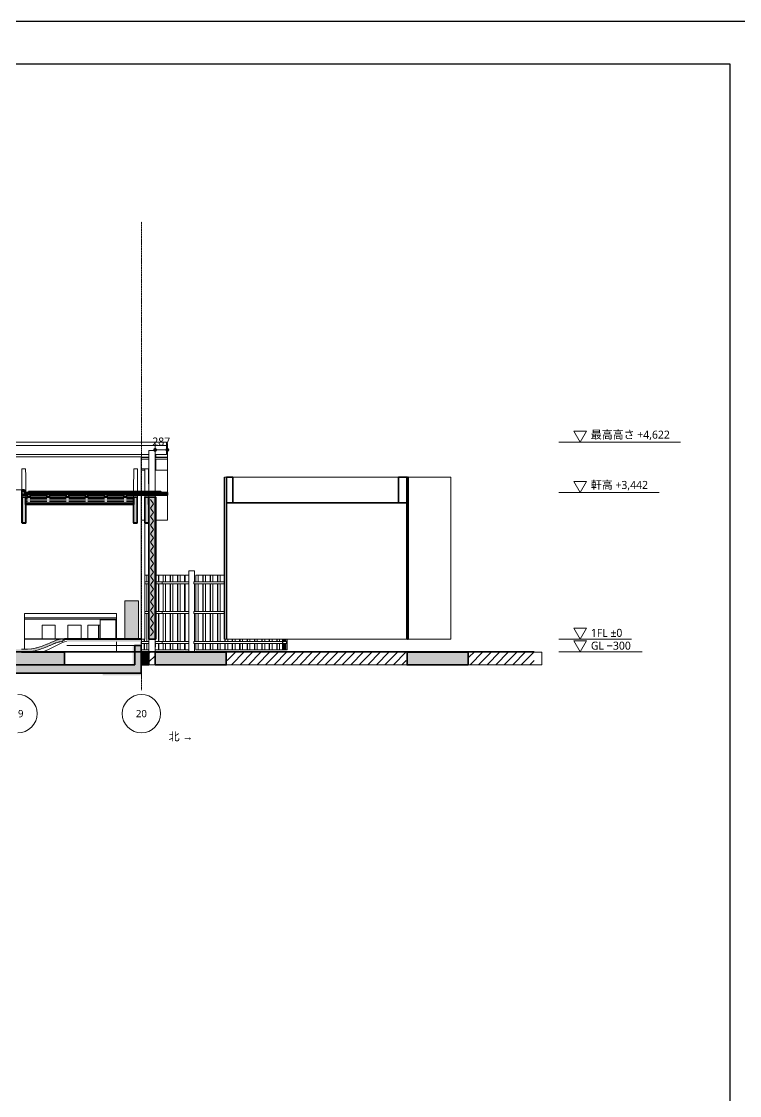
# Model space of a CAD drawing. Header units: millimetres. Extents: x 0 to 153524, y 0 to 59400.
# Drawn here: x 66472 to 83321, y 34185 to 59400 of the extents above; entities that cross this region are included whole.
import ezdxf

# ---------------------------------------------------------------- set-up
doc = ezdxf.new("R2010")
doc.units = ezdxf.units.MM
doc.linetypes.add('DASHDOT', pattern=[3.556, 2.54, -0.508, 0, -0.508])
for name, color, linetype, lineweight in [('01_切断（構造・壁）', 7, 'Continuous', 35), ('02_切断（家具）', 8, 'Continuous', 18), ('03_切断（ガラス）', 5, 'Continuous', 13), ('04_切断（機械室などの塊）', 7, 'Continuous', 35), ('05_断熱（仮）', 2, 'Continuous', 9), ('10_見えがかり', 7, 'Continuous', 13), ('11_見えがかり（家具）', 8, 'Continuous', 9), ('12_見えがかり（ガラス）', 5, 'Continuous', 9), ('15_地盤', 8, 'Continuous', 9), ('40_通り芯', 1, 'DASHDOT', 9), ('41_通り芯の符号', 1, 'Continuous', 13), ('50_寸法', 3, 'Continuous', 9), ('51_高さ', 3, 'Continuous', 9), ('80_図名・縮尺・方位', 7, 'Continuous', 18), ('90_図枠', 7, 'Continuous', 25)]:
    doc.layers.add(name, color=color, linetype=linetype, lineweight=lineweight)
doc.styles.add('JP', font='NotoSansCJKjp-Regular.otf')

msp = doc.modelspace()

# ---------------------------------------------------------------- hatches: boundary and pattern name
at = {"layer": '01_切断（構造・壁）'}
for color, points in [(7, [(75528, 45863), (75528, 48700), (75542, 48700), (75548, 48700), (75548, 46223), (75548, 46223), (75548, 44900), (75534, 44900), (75528, 44900), (75528, 45863)]), (7, [(66483, 47633), (66481, 47633), (66481, 47701), (66481, 48402), (66482, 48402), (66483, 48402), (66483, 48334), (66483, 47633)]), (7, [(66507, 48233), (66577, 48233), (66577, 47633), (66522, 47633), (66487, 47633), (66487, 48233)]), (7, [(67928, 48342), (67913, 48342), (66637, 48342), (66637, 48353), (66637, 48362), (67914, 48362), (67928, 48362), (69280, 48362), (69280, 48353), (69280, 48342), (67928, 48342)]), (7, [(69100, 48233), (69120, 48233), (69190, 48233), (69190, 47633), (69135, 47633), (69100, 47633)]), (7, [(69280, 48342), (69280, 48352), (69280, 48362), (69495, 48362), (69744, 48362), (69744, 48353), (69744, 48342), (69495, 48342)]), (7, [(69390, 48233), (69460, 48233), (69460, 47633), (69405, 47633), (69370, 47633), (69370, 48233)]), (7, [(69462, 46362), (69462, 46362), (69462, 46362), (69462, 46362), (69462, 48231), (69462, 48231), (69462, 48233), (69464, 48233), (69517, 48233), (69606, 48233), (69608, 48233), (69608, 48231), (69608, 48231), (69608, 46362), (69608, 46305), (69608, 46305), (69608, 46305), (69608, 46305), (69608, 44902), (69608, 44902), (69608, 44902), (69608, 44902), (69608, 44900), (69606, 44900), (69464, 44900), (69462, 44900), (69462, 44902), (69462, 45095), (69462, 46362), (69462, 46362)]), (7, [(69623, 47012), (69623, 47012), (69623, 44900), (69617, 44900), (69608, 44900), (69608, 47012), (69608, 48233), (69613, 48233), (69623, 48233)]), (7, [(69093, 44900), (68976, 44900), (68860, 44900), (68743, 44900), (68626, 44900), (68509, 44900), (68393, 44900), (68276, 44900), (68159, 44900), (68043, 44900), (67985, 44900), (67793, 44900), (67784, 44900), (67767, 44900), (67741, 44900), (67705, 44900), (67659, 44900), (67603, 44900), (67536, 44900), (67487, 44900), (67487, 44906), (67487, 44910), (67536, 44910), (67603, 44910), (67659, 44910), (67705, 44910), (67741, 44910), (67767, 44910), (67784, 44910), (67793, 44910), (67985, 44910), (68043, 44910), (68159, 44910), (68276, 44910), (68393, 44910), (68509, 44910), (68626, 44910), (68743, 44910), (68860, 44910), (68976, 44910), (69093, 44910), (69280, 44910), (69280, 44904), (69280, 44904), (69280, 44900)]), (7, [(69280, 44842), (69280, 44900), (67534, 44900), (67534, 44842)]), (8, [(69280, 44100), (69130, 44100), (14654, 44100), (14504, 44100), (14504, 44300), (14504, 44752), (14654, 44752), (14654, 44300), (69130, 44300), (69130, 44752), (69280, 44752), (69280, 44300)]), (7, [(65314, 44295), (65314, 44400), (65314, 44595), (65376, 44595), (65553, 44595), (65718, 44595), (65875, 44595), (65951, 44595), (66101, 44595), (66249, 44595), (66322, 44595), (66472, 44595), (66625, 44595), (66785, 44595), (66954, 44595), (67043, 44595), (67234, 44595), (67445, 44595), (67484, 44595), (67484, 44491), (67484, 44295), (67445, 44295), (67234, 44295), (67043, 44295), (66954, 44295), (66785, 44295), (66625, 44295), (66472, 44295), (66322, 44295), (66249, 44295), (66101, 44295), (65951, 44295), (65875, 44295), (65718, 44295), (65553, 44295), (65376, 44295)]), (7, [(69283, 44295), (69283, 44441), (69283, 44595), (69394, 44595), (69459, 44595), (69459, 44484), (69459, 44295), (69394, 44295)]), (7, [(69612, 44392), (69612, 44595), (70233, 44595), (71064, 44595), (71064, 44595), (71277, 44595), (71277, 44518), (71277, 44295), (71064, 44295), (71064, 44295), (70233, 44295), (69612, 44295)]), (7, [(75519, 44510), (75519, 44595), (76290, 44595), (76301, 44595), (76953, 44595), (76953, 44361), (76953, 44295), (76301, 44295), (76290, 44295), (75519, 44295)])]:
    msp.add_hatch(color=color, dxfattribs=at).paths.add_polyline_path(points)
at = {"layer": '01_切断（構造・壁）', "true_color": 0xe9dcc4}
for points in [[(67796, 48095), (69107, 48095), (69107, 48083), (67917, 48083), (66570, 48083), (66570, 48095)], [(66570, 48083), (67916, 48083), (69107, 48083), (69107, 48071), (67796, 48071), (66570, 48071), (66570, 48072), (66570, 48072)], [(69462, 48095), (69462, 48083), (69458, 48083), (69453, 48083), (69453, 48095)], [(69453, 48083), (69458, 48083), (69462, 48083), (69462, 48071), (69453, 48071), (69453, 48072)]]:
    msp.add_hatch(color=8, dxfattribs=at).paths.add_polyline_path(points)
at = {"layer": '02_切断（家具）'}
for points in [[(68895, 44900), (68895, 45400), (68895, 45400), (68895, 45800), (68944, 45800), (68974, 45800), (69004, 45800), (69034, 45800), (69065, 45800), (69095, 45800), (69125, 45800), (69222, 45800), (69222, 45300), (69222, 45300), (69222, 44900), (69125, 44900), (69095, 44900), (69065, 44900), (69034, 44900), (69004, 44900), (68974, 44900), (68944, 44900)], [(65313, 44881), (65357, 44902), (65357, 44902), (65357, 44902), (65357, 44902), (65364, 44906), (65366, 44906), (65368, 44906), (65420, 44897), (65435, 44894), (65439, 44893), (65484, 44880), (65507, 44873), (65510, 44872), (65547, 44858), (65579, 44846), (65581, 44845), (65609, 44832), (65651, 44814), (65652, 44814), (65671, 44805), (65723, 44781), (65723, 44781), (65731, 44778), (65762, 44763), (65768, 44761), (65794, 44751), (65800, 44749), (65802, 44748), (65863, 44727), (65888, 44719), (65891, 44718), (65929, 44706), (65975, 44693), (65980, 44692), (65993, 44689), (66023, 44682), (66028, 44681), (66061, 44676), (66080, 44673), (66086, 44672), (66136, 44668), (66197, 44663), (66201, 44663), (66207, 44662), (66217, 44662), (66221, 44662), (66339, 44662), (66471, 44662), (66567, 44662), (66571, 44662), (66612, 44664), (66615, 44664), (66706, 44672), (66712, 44673), (66791, 44686), (66796, 44687), (66816, 44692), (66821, 44693), (66832, 44696), (66902, 44718), (66906, 44719), (66958, 44737), (66988, 44748), (66990, 44749), (67069, 44779), (67075, 44781), (67144, 44814), (67145, 44814), (67159, 44820), (67213, 44845), (67215, 44846), (67241, 44855), (67283, 44872), (67286, 44873), (67321, 44883), (67353, 44893), (67357, 44894), (67400, 44902), (67400, 44902), (67423, 44906), (67425, 44906), (67426, 44906), (67465, 44887), (67477, 44881), (67478, 44880), (67477, 44879), (67439, 44856), (67426, 44847), (67425, 44847), (67423, 44846), (67379, 44838), (67359, 44834), (67350, 44832), (67316, 44822), (67287, 44813), (67282, 44811), (67254, 44801), (67216, 44786), (67213, 44784), (67193, 44776), (67145, 44754), (67143, 44754), (67133, 44749), (67133, 44749), (67074, 44721), (67073, 44721), (67071, 44720), (67005, 44694), (66990, 44689), (66989, 44688), (66938, 44670), (66905, 44658), (66903, 44658), (66873, 44649), (66873, 44649), (66820, 44633), (66817, 44632), (66811, 44630), (66795, 44627), (66792, 44626), (66739, 44618), (66711, 44613), (66708, 44613), (66667, 44609), (66614, 44604), (66612, 44604), (66594, 44603), (66570, 44602), (66568, 44602), (66471, 44602), (66339, 44602), (66220, 44602), (66218, 44602), (66200, 44603), (66198, 44603), (66084, 44613), (66082, 44613), (66027, 44621), (66024, 44622), (65979, 44632), (65976, 44633), (65948, 44641), (65890, 44658), (65889, 44658), (65816, 44683), (65802, 44688), (65801, 44689), (65766, 44701), (65764, 44703), (65723, 44721), (65713, 44726), (65652, 44754), (65651, 44754), (65627, 44765), (65582, 44784), (65578, 44786), (65543, 44799), (65511, 44811), (65506, 44813), (65461, 44826), (65441, 44832), (65433, 44834), (65380, 44844), (65368, 44846), (65366, 44847), (65364, 44847), (65317, 44876), (65313, 44879), (65311, 44880)]]:
    msp.add_hatch(color=8, dxfattribs=at).paths.add_polyline_path(points)
at = {"layer": '05_断熱（仮）', "true_color": 0xf3d98b}
for points in [[(66514, 48305), (66541, 48305), (66541, 48278), (66483, 48278), (66483, 48305)], [(69107, 48233), (69107, 48181), (68936, 48181), (68936, 48160), (68936, 48137), (68906, 48137), (68876, 48137), (68876, 48158), (68876, 48181), (68484, 48181), (68484, 48160), (68484, 48137), (68454, 48137), (68424, 48137), (68424, 48158), (68424, 48181), (68032, 48181), (68032, 48160), (68032, 48137), (68002, 48137), (67972, 48137), (67972, 48158), (67972, 48181), (67795, 48181), (67581, 48181), (67581, 48160), (67581, 48137), (67581, 48137), (67551, 48137), (67520, 48137), (67520, 48158), (67520, 48181), (67129, 48181), (67129, 48160), (67129, 48137), (67099, 48137), (67069, 48137), (67069, 48158), (67069, 48181), (66677, 48181), (66677, 48160), (66677, 48136), (66647, 48136), (66647, 48136), (66617, 48136), (66617, 48158), (66617, 48181), (66570, 48181), (66570, 48233), (67914, 48233)], [(66617, 48245), (66677, 48245), (66677, 48233), (66647, 48233), (66647, 48233), (66617, 48233)], [(67069, 48234), (67069, 48245), (67129, 48245), (67129, 48234), (67099, 48234)], [(67551, 48234), (67520, 48234), (67520, 48245), (67581, 48245), (67581, 48234), (67581, 48234)], [(67972, 48234), (67972, 48245), (68032, 48245), (68032, 48234), (68002, 48234)], [(68424, 48234), (68424, 48245), (68484, 48245), (68484, 48234), (68454, 48234)], [(68876, 48234), (68876, 48245), (68936, 48245), (68936, 48234), (68906, 48234)], [(69463, 48233), (69462, 48181), (69453, 48181), (69453, 48233), (69458, 48233)], [(69487, 46362), (69487, 48208), (69517, 48208), (69583, 48208), (69583, 46362), (69583, 46305), (69583, 46305), (69583, 44925), (69487, 44925)], [(69107, 48136), (69107, 48095), (67796, 48095), (66570, 48095), (66570, 48136), (67914, 48136)], [(69458, 48136), (69462, 48136), (69462, 48095), (69453, 48095), (69453, 48136)], [(69080, 44752), (69130, 44752), (69130, 44300), (69080, 44300)], [(68380, 44100), (69280, 44100), (69280, 44050), (68380, 44050)]]:
    msp.add_hatch(color=8, dxfattribs=at).paths.add_polyline_path(points)
at = {"layer": '50_寸法'}
for points in [[(69653, 49342), (69652, 49333), (69649, 49325), (69645, 49317), (69639, 49310), (69633, 49305), (69625, 49300), (69616, 49298), (69608, 49297), (69599, 49298), (69590, 49300), (69583, 49305), (69576, 49310), (69570, 49317), (69566, 49325), (69563, 49333), (69563, 49342), (69563, 49351), (69566, 49359), (69570, 49367), (69576, 49374), (69583, 49379), (69590, 49384), (69599, 49386), (69608, 49387), (69616, 49386), (69625, 49384), (69633, 49379), (69639, 49374), (69645, 49367), (69649, 49359), (69652, 49351)], [(69940, 49342), (69939, 49333), (69936, 49325), (69932, 49317), (69927, 49310), (69920, 49305), (69912, 49300), (69904, 49298), (69895, 49297), (69886, 49298), (69878, 49300), (69870, 49305), (69863, 49310), (69857, 49317), (69853, 49325), (69851, 49333), (69850, 49342), (69851, 49351), (69853, 49359), (69857, 49367), (69863, 49374), (69870, 49379), (69878, 49384), (69886, 49386), (69895, 49387), (69904, 49386), (69912, 49384), (69920, 49379), (69927, 49374), (69932, 49367), (69936, 49359), (69939, 49351)]]:
    msp.add_hatch(color=7, dxfattribs=at).paths.add_polyline_path(points)

# ---------------------------------------------------------------- linework, layer by layer
at = {"layer": '01_切断（構造・壁）'}
for points in [[(75528, 45863), (75528, 48700), (75542, 48700), (75548, 48700), (75548, 46223), (75548, 46223), (75548, 44900), (75534, 44900), (75528, 44900), (75528, 45863), (75528, 45863)], [(66483, 47633), (66481, 47633), (66481, 47701), (66481, 48402), (66482, 48402), (66483, 48402), (66483, 48334), (66483, 47633), (66483, 47633)], [(66647, 48233), (66647, 48233), (66617, 48233), (66617, 48255), (66617, 48278), (66483, 48278), (66483, 48278), (66483, 48312), (66483, 48342), (66483, 48342), (66483, 48374), (66483, 48402), (66514, 48402), (66541, 48402), (66541, 48370), (66541, 48342), (67796, 48342), (69280, 48342), (69280, 48312), (69280, 48278), (68936, 48278), (68936, 48257), (68936, 48234), (68906, 48234), (68876, 48234), (68876, 48255), (68876, 48278), (68484, 48278), (68484, 48257), (68484, 48234), (68454, 48234), (68424, 48234), (68424, 48255), (68424, 48278), (68032, 48278), (68032, 48257), (68032, 48234), (68002, 48234), (67972, 48234), (67972, 48255), (67972, 48278), (67795, 48278), (67581, 48278), (67581, 48257), (67581, 48234), (67581, 48234), (67551, 48234), (67520, 48234), (67520, 48255), (67520, 48278), (67129, 48278), (67129, 48257), (67129, 48234), (67099, 48234), (67069, 48234), (67069, 48255), (67069, 48278), (66677, 48278), (66677, 48257), (66677, 48233), (66647, 48233)], [(66484, 48362), (66514, 48362), (66540, 48362)], [(66484, 48305), (66514, 48305), (66541, 48305), (66541, 48305)], [(66507, 48233), (66577, 48233), (66577, 47633), (66522, 47633), (66487, 47633), (66487, 48233), (66507, 48233)], [(66542, 48302), (67796, 48302), (69279, 48302)], [(66570, 48083), (66570, 48163), (66570, 48233), (67914, 48233), (69107, 48233), (69107, 48154), (69107, 48083), (67917, 48083), (66570, 48083)], [(66571, 48193), (66616, 48193)], [(66618, 48245), (66676, 48245)], [(67928, 48342), (67913, 48342), (66637, 48342), (66637, 48353), (66637, 48362), (67914, 48362), (67928, 48362), (69280, 48362), (69280, 48353), (69280, 48342), (67928, 48342), (67928, 48342)], [(66678, 48193), (67068, 48193)], [(67070, 48245), (67128, 48245)], [(67129, 48193), (67520, 48193)], [(67521, 48245), (67580, 48245)], [(67581, 48193), (67914, 48193), (67972, 48193)], [(67973, 48245), (68031, 48245)], [(68033, 48193), (68423, 48193)], [(68425, 48245), (68483, 48245)], [(68484, 48193), (68875, 48193)], [(68877, 48245), (68935, 48245)], [(68936, 48193), (69106, 48193)], [(69100, 48233), (69120, 48233), (69190, 48233), (69190, 47633), (69135, 47633), (69100, 47633), (69100, 48233)], [(69280, 48342), (69280, 48352), (69280, 48362), (69495, 48362), (69744, 48362), (69744, 48353), (69744, 48342), (69495, 48342), (69280, 48342)], [(69603, 48278), (69280, 48278), (69280, 48309), (69280, 48342), (69603, 48342), (69895, 48342), (69895, 48311), (69895, 48278), (69603, 48278)], [(69281, 48302), (69603, 48302), (69894, 48302)], [(69390, 48233), (69460, 48233), (69460, 47633), (69405, 47633), (69370, 47633), (69370, 48233), (69390, 48233)], [(69453, 48083), (69453, 48163), (69453, 48233), (69458, 48233), (69463, 48233), (69462, 48154), (69462, 48083), (69458, 48083), (69453, 48083)], [(69454, 48193), (69458, 48193), (69461, 48193)], [(69462, 46362), (69462, 46362), (69462, 46362), (69462, 46362), (69462, 48231), (69462, 48231), (69462, 48233), (69464, 48233), (69517, 48233), (69606, 48233), (69608, 48233), (69608, 48231), (69608, 48231), (69608, 46362), (69608, 46305), (69608, 46305), (69608, 46305), (69608, 46305), (69608, 44902), (69608, 44902), (69608, 44902), (69608, 44902), (69608, 44900), (69606, 44900), (69464, 44900), (69462, 44900), (69462, 44902), (69462, 45095), (69462, 46362), (69462, 46362), (69462, 46362)], [(69623, 47012), (69623, 47012), (69623, 44900), (69617, 44900), (69608, 44900), (69608, 47012), (69608, 48233), (69613, 48233), (69623, 48233), (69623, 47012)], [(66570, 48072), (66570, 48072), (66570, 48083), (67916, 48083), (69107, 48083), (69107, 48071), (69107, 48059), (67917, 48059), (66570, 48059), (66570, 48072)], [(66571, 48136), (66616, 48136)], [(66571, 48095), (67796, 48095), (69106, 48095)], [(66571, 48071), (67796, 48071), (69106, 48071)], [(66678, 48136), (67068, 48136)], [(67129, 48136), (67520, 48136)], [(67581, 48136), (67914, 48136), (67972, 48136)], [(68033, 48136), (68423, 48136)], [(68484, 48136), (68875, 48136)], [(68936, 48136), (69106, 48136)], [(69453, 48059), (69453, 48072), (69453, 48083), (69458, 48083), (69462, 48083), (69462, 48070), (69462, 48059), (69458, 48059), (69453, 48059)], [(69454, 48136), (69458, 48136), (69461, 48136)], [(69454, 48095), (69461, 48095)], [(69454, 48071), (69461, 48071)], [(69093, 44900), (68976, 44900), (68860, 44900), (68743, 44900), (68626, 44900), (68509, 44900), (68393, 44900), (68276, 44900), (68159, 44900), (68043, 44900), (67985, 44900), (67793, 44900), (67784, 44900), (67767, 44900), (67741, 44900), (67705, 44900), (67659, 44900), (67603, 44900), (67536, 44900), (67487, 44900), (67487, 44906), (67487, 44910), (67536, 44910), (67603, 44910), (67659, 44910), (67705, 44910), (67741, 44910), (67767, 44910), (67784, 44910), (67793, 44910), (67985, 44910), (68043, 44910), (68159, 44910), (68276, 44910), (68393, 44910), (68509, 44910), (68626, 44910), (68743, 44910), (68860, 44910), (68976, 44910), (69093, 44910), (69280, 44910), (69280, 44904), (69280, 44904), (69280, 44900), (69093, 44900)], [(69280, 44100), (69130, 44100), (14654, 44100), (14504, 44100), (14504, 44300), (14504, 44752), (14654, 44752), (14654, 44300), (69130, 44300), (69130, 44752), (69280, 44752), (69280, 44300), (69280, 44100)], [(9500, 44600), (78500, 44600)], [(66472, 44595), (66625, 44595), (66785, 44595), (66954, 44595), (67043, 44595), (67234, 44595), (67445, 44595), (67484, 44595), (67484, 44491), (67484, 44295), (67445, 44295), (67234, 44295), (67043, 44295), (66954, 44295), (66785, 44295), (66625, 44295), (66472, 44295)], [(69283, 44295), (69283, 44441), (69283, 44595), (69394, 44595), (69459, 44595), (69459, 44484), (69459, 44295), (69394, 44295), (69283, 44295)], [(69612, 44392), (69612, 44595), (70233, 44595), (71064, 44595), (71064, 44595), (71277, 44595), (71277, 44518), (71277, 44295), (71064, 44295), (71064, 44295), (70233, 44295), (69612, 44295), (69612, 44392)], [(75519, 44510), (75519, 44595), (76290, 44595), (76301, 44595), (76953, 44595), (76953, 44361), (76953, 44295), (76301, 44295), (76290, 44295), (75519, 44295), (75519, 44510)]]:
    msp.add_lwpolyline(points, dxfattribs=at)
at = {"layer": '02_切断（家具）'}
for points in [[(68895, 44900), (68895, 45400), (68895, 45400), (68895, 45800), (68944, 45800), (68974, 45800), (69004, 45800), (69034, 45800), (69065, 45800), (69095, 45800), (69125, 45800), (69222, 45800), (69222, 45300), (69222, 45300), (69222, 44900), (69125, 44900), (69095, 44900), (69065, 44900), (69034, 44900), (69004, 44900), (68974, 44900), (68944, 44900), (68895, 44900)], [(66471, 44662), (66567, 44662), (66571, 44662), (66612, 44664), (66615, 44664), (66706, 44672), (66712, 44673), (66791, 44686), (66796, 44687), (66816, 44692), (66821, 44693), (66832, 44696), (66902, 44718), (66906, 44719), (66958, 44737), (66988, 44748), (66990, 44749), (67069, 44779), (67075, 44781), (67144, 44814), (67145, 44814), (67159, 44820), (67213, 44845), (67215, 44846), (67241, 44855), (67283, 44872), (67286, 44873), (67321, 44883), (67353, 44893), (67357, 44894), (67400, 44902), (67400, 44902), (67423, 44906), (67425, 44906), (67426, 44906), (67465, 44887), (67477, 44881), (67478, 44880), (67477, 44879), (67439, 44856), (67426, 44847), (67425, 44847), (67423, 44846), (67379, 44838), (67359, 44834), (67350, 44832), (67316, 44822), (67287, 44813), (67282, 44811), (67254, 44801), (67216, 44786), (67213, 44784), (67193, 44776), (67145, 44754), (67143, 44754), (67133, 44749), (67133, 44749), (67074, 44721), (67073, 44721), (67071, 44720), (67005, 44694), (66990, 44689), (66989, 44688), (66938, 44670), (66905, 44658), (66903, 44658), (66873, 44649), (66873, 44649), (66820, 44633), (66817, 44632), (66811, 44630), (66795, 44627), (66792, 44626), (66739, 44618), (66711, 44613), (66708, 44613), (66667, 44609), (66614, 44604), (66612, 44604), (66594, 44603), (66570, 44602), (66568, 44602), (66471, 44602)]]:
    msp.add_lwpolyline(points, dxfattribs=at)
at = {"layer": '03_切断（ガラス）'}
msp.add_lwpolyline([(66541, 48408), (66253, 48408)], dxfattribs=at)
at = {"layer": '04_切断（機械室などの塊）'}
for points in [[(71280, 48100), (71280, 48253), (71280, 48700), (71318, 48700), (71430, 48700), (71430, 48547), (71430, 48547), (71430, 48100), (71280, 48100)], [(75319, 48100), (75319, 48517), (75319, 48700), (75378, 48700), (75517, 48700), (75517, 48264), (75517, 48100), (75319, 48100)], [(71280, 44900), (71280, 45717), (71280, 48098)], [(71432, 48100), (74381, 48100), (75317, 48100)], [(75517, 44900), (75517, 45777), (75517, 48098)]]:
    msp.add_lwpolyline(points, dxfattribs=at)
at = {"layer": '05_断熱（仮）'}
msp.add_lwpolyline([(69502, 44975), (69568, 45075), (69502, 45175), (69568, 45275), (69502, 45375), (69568, 45475), (69502, 45575), (69568, 45675), (69502, 45775), (69568, 45875), (69502, 45975), (69568, 46075), (69502, 46175), (69568, 46275), (69502, 46375), (69568, 46475), (69502, 46575), (69568, 46675), (69502, 46775), (69568, 46875), (69502, 46975), (69568, 47075), (69502, 47175), (69568, 47275), (69502, 47375), (69568, 47475), (69502, 47575), (69568, 47675), (69502, 47775), (69568, 47875), (69502, 47975), (69568, 48075), (69502, 48175)], dxfattribs=at)
at = {"layer": '10_見えがかり'}
for points in [[(65911, 49522), (66704, 49522), (67497, 49522), (68290, 49522), (69876, 49522), (69876, 49453), (69876, 49444), (69876, 49435), (69876, 49427), (69876, 49418), (69876, 49409), (69876, 49401), (69876, 49392), (69876, 49383), (69876, 49375), (69876, 49366), (69876, 49357), (69876, 49349), (69876, 49340), (69875, 49331), (69875, 49323), (69875, 49314), (69875, 49305), (69875, 49297), (69875, 49288), (69875, 49279), (69875, 49271), (69875, 49262), (69875, 49253), (69875, 49245), (69875, 49236), (69609, 49236)], [(14432, 48800), (14446, 48800), (14446, 49188), (14446, 49331), (14562, 49331), (14563, 49188), (14563, 49038), (15203, 49038), (15657, 49181), (34541, 49181), (34541, 49038), (46072, 49038), (46072, 49181), (69281, 49181), (69281, 48364)], [(69460, 49236), (62930, 49236), (55971, 49236), (28092, 49236), (21133, 49236), (14564, 49236)], [(69283, 49170), (69460, 49170)], [(69462, 48822), (69462, 49331), (69606, 49331), (69608, 49188), (69608, 48679), (69607, 48679), (69607, 48364)], [(69609, 49219), (69622, 49219), (69622, 49210)], [(69609, 49201), (69622, 49201), (69622, 49193), (69622, 49192), (69622, 49172)], [(69609, 49170), (69895, 49170), (69895, 49167), (69895, 49127), (69609, 49127)], [(69622, 49234), (69622, 49228), (69622, 49221)], [(69622, 49210), (69622, 49203)], [(69460, 49127), (69283, 49127)], [(69622, 49125), (69622, 48872)], [(66483, 48404), (66483, 48417), (66483, 48443), (66483, 48469), (66483, 48495), (66483, 48520), (66483, 48545), (66483, 48571), (66483, 48597), (66483, 48623), (66483, 48647), (66483, 48668), (66483, 48687), (66483, 48703), (66483, 48715), (66483, 48724), (66483, 48728), (66483, 48730), (66483, 48730), (66483, 48895), (66570, 48895), (66570, 48841), (66571, 48787), (66572, 48732), (66572, 48678), (66573, 48624), (66573, 48570), (66574, 48516), (66574, 48462), (66575, 48408), (66576, 48354), (66576, 48344)], [(69101, 48364), (69102, 48408), (69102, 48462), (69103, 48516), (69103, 48570), (69104, 48624), (69105, 48678), (69105, 48732), (69106, 48787), (69106, 48841), (69107, 48895), (69193, 48895), (69193, 48730), (69193, 48730), (69193, 48728), (69193, 48724), (69193, 48715), (69193, 48703), (69193, 48687), (69193, 48668), (69193, 48647), (69193, 48623), (69193, 48597), (69193, 48571), (69193, 48545), (69193, 48520), (69193, 48495), (69193, 48469), (69193, 48443), (69193, 48417), (69193, 48393), (69193, 48373), (69193, 48364)], [(69283, 48895), (69364, 48895)], [(69283, 48870), (69364, 48870)], [(69366, 48393), (69366, 48417), (69366, 48443), (69366, 48469), (69366, 48495), (69366, 48520), (69366, 48545), (69366, 48571), (69366, 48597), (69366, 48623), (69366, 48647), (69366, 48668), (69366, 48687), (69366, 48703), (69366, 48715), (69366, 48724), (69366, 48728), (69366, 48730), (69366, 48730), (69366, 48895), (69453, 48895), (69453, 48841), (69454, 48787), (69455, 48732), (69455, 48678), (69456, 48624), (69456, 48570), (69457, 48516), (69457, 48462), (69458, 48408), (69458, 48364)], [(69455, 48870), (69460, 48870)], [(69462, 48364), (69462, 48679), (69462, 48679), (69462, 48822)], [(69609, 48870), (69895, 48870), (69895, 48344)], [(71225, 44900), (71225, 44900), (71225, 48700), (71225, 48700)], [(71228, 44900), (71227, 44900), (71227, 48700), (71228, 48700)], [(71230, 44900), (71230, 44900), (71230, 48700), (71230, 48700)], [(71232, 44900), (71232, 44900), (71232, 48700), (71232, 48700)], [(71235, 44900), (71234, 44900), (71234, 48700), (71235, 48700)], [(71237, 44900), (71237, 44900), (71237, 48700), (71237, 48700)], [(75526, 44900), (71239, 44900), (71239, 48700), (71278, 48700)], [(71432, 48700), (75317, 48700)], [(75519, 48700), (75526, 48700)], [(76548, 48700), (76548, 44900), (75550, 44900)], [(75550, 48700), (76548, 48700)], [(66576, 48276), (66577, 48245), (66577, 48235)], [(69100, 48235), (69100, 48245), (69100, 48276)], [(69193, 48276), (69193, 48173), (69193, 48173), (69193, 48152), (69192, 48098), (69192, 48044), (69192, 48006)], [(69281, 48276), (69281, 44912)], [(69366, 48364), (69366, 48373), (69366, 48393)], [(69368, 48006), (69368, 48044), (69367, 48098), (69367, 48152), (69367, 48173), (69366, 48173), (69366, 48276)], [(69459, 48276), (69460, 48245), (69460, 48235)], [(69462, 48235), (69462, 48276)], [(69607, 48276), (69608, 48235)], [(69895, 48276), (69895, 47759), (69895, 47695)], [(69366, 47693), (69366, 47596), (69366, 47414), (69366, 47232), (69366, 47050), (69366, 46868), (69366, 46686), (69366, 46504), (69366, 46321), (69366, 46139), (69366, 45957), (69366, 45775), (69366, 45593), (69366, 45411), (69366, 45229), (69366, 45046), (69366, 44900), (69282, 44900)], [(69368, 47695), (69283, 47695)], [(69895, 47695), (69625, 47695)], [(66577, 47631), (66577, 47612), (66487, 47612), (66487, 47631)], [(69190, 47631), (69190, 47612), (69100, 47612), (69100, 47631)], [(69460, 47631), (69460, 47612), (69370, 47612), (69370, 47631)], [(69460, 47593), (69453, 47593), (69453, 47610)], [(69368, 46400), (69411, 46400)], [(69413, 46247), (69413, 46400), (69460, 46400)], [(69624, 46400), (69689, 46400), (69689, 46247)], [(69697, 46247), (69697, 46400), (69795, 46400)], [(69797, 46247), (69797, 46400), (69851, 46400)], [(69853, 46247), (69853, 46400), (69959, 46400), (69959, 46247)], [(69968, 46247), (69968, 46400), (70022, 46400)], [(70024, 46247), (70024, 46400), (70130, 46400), (70130, 46247)], [(70139, 46247), (70139, 46400), (70193, 46400)], [(70195, 46247), (70195, 46400), (70301, 46400), (70301, 46247)], [(70310, 46247), (70310, 46400), (70395, 46400)], [(70529, 44600), (70397, 44600), (70397, 46500), (70529, 46500), (70529, 46247)], [(70564, 46247), (70564, 46400), (70619, 46400)], [(70621, 46247), (70621, 46400), (70727, 46400), (70727, 46247)], [(70736, 46247), (70736, 46400), (70791, 46400)], [(70793, 46247), (70793, 46400), (70900, 46400), (70900, 46247)], [(70908, 46247), (70908, 46400), (70964, 46400)], [(70966, 46247), (70966, 46400), (71072, 46400), (71072, 46247)], [(71081, 46247), (71081, 46400), (71136, 46400)], [(71138, 46247), (71138, 46400), (71223, 46400)], [(69368, 46245), (69460, 46245)], [(69460, 46200), (69368, 46200)], [(69413, 45547), (69413, 46198)], [(69624, 46245), (69774, 46245)], [(69774, 46200), (69624, 46200)], [(69689, 46198), (69689, 45547)], [(69697, 45547), (69697, 46198)], [(70395, 46200), (69776, 46200), (69776, 46245), (70395, 46245)], [(69797, 45547), (69797, 46198)], [(69853, 45547), (69853, 46198)], [(69959, 46198), (69959, 45547)], [(69968, 45547), (69968, 46198)], [(70024, 45547), (70024, 46198)], [(70130, 46198), (70130, 45547)], [(70139, 45547), (70139, 46198)], [(70195, 45547), (70195, 46198)], [(70301, 46198), (70301, 45547)], [(70310, 45547), (70310, 46198)], [(71223, 46200), (70518, 46200), (70518, 46245), (71223, 46245)], [(70529, 46198), (70529, 45547)], [(70564, 45547), (70564, 46198)], [(70621, 45547), (70621, 46198)], [(70727, 46198), (70727, 45547)], [(70736, 45547), (70736, 46198)], [(70793, 45547), (70793, 46198)], [(70900, 46198), (70900, 45547)], [(70908, 45547), (70908, 46198)], [(70966, 45547), (70966, 46198)], [(71072, 46198), (71072, 45547)], [(71081, 45547), (71081, 46198)], [(71138, 45547), (71138, 46198)], [(68703, 44912), (68703, 45500), (66541, 45500), (66541, 44664)], [(69368, 45545), (69460, 45545)], [(69460, 45500), (69368, 45500)], [(69413, 44847), (69413, 45498)], [(69624, 45545), (69774, 45545)], [(69774, 45500), (69624, 45500)], [(69689, 45498), (69689, 44847)], [(69697, 44847), (69697, 45498)], [(70395, 45500), (69776, 45500), (69776, 45545), (70395, 45545)], [(69797, 44847), (69797, 45498)], [(69853, 44847), (69853, 45498)], [(69959, 45498), (69959, 44847)], [(69968, 44847), (69968, 45498)], [(70024, 44847), (70024, 45498)], [(70130, 45498), (70130, 44847)], [(70139, 44847), (70139, 45498)], [(70195, 44847), (70195, 45498)], [(70301, 45498), (70301, 44847)], [(70310, 44847), (70310, 45498)], [(71223, 45500), (70518, 45500), (70518, 45545), (71223, 45545)], [(70529, 45498), (70529, 44847)], [(70564, 44847), (70564, 45498)], [(70621, 44847), (70621, 45498)], [(70727, 45498), (70727, 44847)], [(70736, 44847), (70736, 45498)], [(70793, 44847), (70793, 45498)], [(70900, 45498), (70900, 44847)], [(70908, 44847), (70908, 45498)], [(70966, 44847), (70966, 45498)], [(71072, 45498), (71072, 44847)], [(71081, 44847), (71081, 45498)], [(71138, 44847), (71138, 45498)], [(66543, 44910), (67485, 44910)], [(67380, 44900), (66543, 44900)], [(67485, 44900), (67442, 44900)], [(69348, 44898), (69348, 44847)], [(69357, 44847), (69357, 44898)], [(69606, 44898), (69606, 44600), (69462, 44600), (69462, 44898)], [(71245, 44898), (71245, 44847)], [(71253, 44847), (71253, 44898)], [(71311, 44847), (71311, 44898)], [(71418, 44898), (71418, 44847)], [(71427, 44847), (71427, 44898)], [(71484, 44847), (71484, 44898)], [(71591, 44898), (71591, 44847)], [(71600, 44847), (71600, 44898)], [(71658, 44847), (71658, 44898)], [(71765, 44898), (71765, 44847)], [(71773, 44847), (71773, 44898)], [(71832, 44847), (71832, 44898)], [(71939, 44898), (71939, 44847)], [(71947, 44847), (71947, 44898)], [(72006, 44847), (72006, 44898)], [(72113, 44898), (72113, 44847)], [(72121, 44847), (72121, 44898)], [(72180, 44847), (72180, 44898)], [(72288, 44898), (72288, 44847)], [(72296, 44847), (72296, 44898)], [(72354, 44847), (72354, 44898)], [(72462, 44898), (72462, 44847)], [(72471, 44847), (72471, 44898)], [(72529, 44847), (72529, 44898)], [(72622, 44650), (72594, 44650), (72594, 44898)], [(72622, 44898), (72622, 44847)], [(72647, 44898), (72647, 44847)], [(72650, 44847), (72650, 44898)], [(72678, 44898), (72678, 44847)], [(72703, 44898), (72703, 44650)], [(67534, 44752), (69130, 44752)], [(69128, 44600), (68703, 44600), (68703, 44840)], [(69281, 44840), (69281, 44754)], [(69282, 44845), (69460, 44845)], [(69460, 44800), (69282, 44800)], [(69348, 44650), (69282, 44650)], [(69348, 44798), (69348, 44650)], [(69411, 44650), (69357, 44650), (69357, 44798)], [(69460, 44650), (69413, 44650), (69413, 44798)], [(69608, 44845), (69774, 44845)], [(69608, 44810), (69620, 44810), (69620, 44710), (69608, 44710)], [(69689, 44650), (69608, 44650)], [(69774, 44800), (69622, 44800)], [(69689, 44798), (69689, 44650)], [(69795, 44650), (69697, 44650), (69697, 44798)], [(70395, 44800), (69776, 44800), (69776, 44845), (70395, 44845)], [(69851, 44650), (69797, 44650), (69797, 44798)], [(69959, 44650), (69853, 44650), (69853, 44798)], [(69959, 44798), (69959, 44650)], [(70022, 44650), (69968, 44650), (69968, 44798)], [(70130, 44650), (70024, 44650), (70024, 44798)], [(70130, 44798), (70130, 44650)], [(70193, 44650), (70139, 44650), (70139, 44798)], [(70301, 44650), (70195, 44650), (70195, 44798)], [(70301, 44798), (70301, 44650)], [(70395, 44650), (70310, 44650), (70310, 44798)], [(72592, 44800), (70518, 44800), (70518, 44845), (72592, 44845)], [(70529, 44798), (70529, 44600)], [(70619, 44650), (70564, 44650), (70564, 44798)], [(70727, 44650), (70621, 44650), (70621, 44798)], [(70727, 44798), (70727, 44650)], [(70791, 44650), (70736, 44650), (70736, 44798)], [(70900, 44650), (70793, 44650), (70793, 44798)], [(70900, 44798), (70900, 44650)], [(70964, 44650), (70908, 44650), (70908, 44798)], [(71072, 44650), (70966, 44650), (70966, 44798)], [(71072, 44798), (71072, 44650)], [(71136, 44650), (71081, 44650), (71081, 44798)], [(71245, 44650), (71138, 44650), (71138, 44798)], [(71245, 44798), (71245, 44650)], [(71309, 44650), (71253, 44650), (71253, 44798)], [(71418, 44650), (71311, 44650), (71311, 44798)], [(71418, 44798), (71418, 44650)], [(71482, 44650), (71427, 44650), (71427, 44798)], [(71591, 44650), (71484, 44650), (71484, 44798)], [(71591, 44798), (71591, 44650)], [(71656, 44650), (71600, 44650), (71600, 44798)], [(71765, 44650), (71658, 44650), (71658, 44798)], [(71765, 44798), (71765, 44650)], [(71830, 44650), (71773, 44650), (71773, 44798)], [(71939, 44650), (71832, 44650), (71832, 44798)], [(71939, 44798), (71939, 44650)], [(72004, 44650), (71947, 44650), (71947, 44798)], [(72113, 44650), (72006, 44650), (72006, 44798)], [(72113, 44798), (72113, 44650)], [(72178, 44650), (72121, 44650), (72121, 44798)], [(72288, 44650), (72180, 44650), (72180, 44798)], [(72288, 44798), (72288, 44650)], [(72352, 44650), (72296, 44650), (72296, 44798)], [(72462, 44650), (72354, 44650), (72354, 44798)], [(72462, 44798), (72462, 44650)], [(72527, 44650), (72471, 44650), (72471, 44798)], [(72592, 44650), (72529, 44650), (72529, 44798)], [(72689, 44800), (72608, 44800), (72608, 44845), (72689, 44845), (72689, 44800)], [(72622, 44798), (72622, 44650)], [(72647, 44650), (72624, 44650)], [(72647, 44798), (72647, 44650)], [(72678, 44650), (72650, 44650), (72650, 44798)], [(72678, 44798), (72678, 44650)], [(72703, 44650), (72680, 44650)], [(67486, 44595), (69128, 44595)], [(69461, 44595), (69610, 44595)], [(71279, 44595), (75517, 44595)], [(78683, 44595), (78683, 44295), (76955, 44295)], [(76955, 44595), (78683, 44595)], [(69610, 44295), (69461, 44295)], [(75517, 44295), (71279, 44295)]]:
    msp.add_lwpolyline(points, dxfattribs=at)
at = {"layer": '11_見えがかり（家具）'}
for points in [[(66543, 45400), (68701, 45400)], [(68701, 45370), (66543, 45370)], [(66955, 44912), (66955, 45230), (67263, 45230), (67263, 44912)], [(67562, 44912), (67562, 45230), (67869, 45230), (67869, 44912)], [(68026, 44912), (68026, 45230), (68275, 45230)], [(68277, 44912), (68277, 45230), (68307, 45230)], [(68309, 44912), (68309, 45230), (68317, 45230)], [(68319, 44912), (68319, 45350), (68684, 45350), (68684, 44912)], [(68585, 45352), (68585, 45368)], [(67532, 44845), (67478, 44833), (67417, 44812), (67355, 44785), (67294, 44754), (67232, 44721), (67171, 44688), (67109, 44658), (67048, 44632), (66986, 44613), (66925, 44602), (66566, 44601)]]:
    msp.add_lwpolyline(points, dxfattribs=at)
at = {"layer": '12_見えがかり（ガラス）'}
for points in [[(14168, 49384), (14168, 49444), (34685, 49444), (34685, 49415), (63514, 49415), (63514, 49444), (69895, 49444), (69895, 49415), (69895, 49355), (69895, 49164), (69610, 49164)], [(69460, 49164), (69283, 49164)]]:
    msp.add_lwpolyline(points, dxfattribs=at)
at = {"layer": '15_地盤'}
for points in [[(69479, 44579), (69500, 44600)], [(69479, 44379), (69592, 44492)], [(71297, 44597), (71300, 44600)], [(71297, 44397), (71500, 44600)], [(71400, 44300), (71700, 44600)], [(71600, 44300), (71900, 44600)], [(71800, 44300), (72100, 44600)], [(72000, 44300), (72300, 44600)], [(72200, 44300), (72500, 44600)], [(72400, 44300), (72700, 44600)], [(72600, 44300), (72900, 44600)], [(72800, 44300), (73100, 44600)], [(73000, 44300), (73300, 44600)], [(73200, 44300), (73500, 44600)], [(73400, 44300), (73700, 44600)], [(73600, 44300), (73900, 44600)], [(73800, 44300), (74100, 44600)], [(74000, 44300), (74300, 44600)], [(74200, 44300), (74500, 44600)], [(74400, 44300), (74700, 44600)], [(74600, 44300), (74900, 44600)], [(74800, 44300), (75100, 44600)], [(75000, 44300), (75300, 44600)], [(75200, 44300), (75499, 44599)], [(75400, 44300), (75499, 44399)], [(76973, 44473), (77100, 44600)], [(77000, 44300), (77300, 44600)], [(77200, 44300), (77500, 44600)], [(77400, 44300), (77700, 44600)], [(77600, 44300), (77900, 44600)], [(77800, 44300), (78100, 44600)], [(78000, 44300), (78300, 44600)], [(78200, 44300), (78500, 44600)], [(78400, 44300), (78500, 44400)]]:
    msp.add_lwpolyline(points, dxfattribs=at)
at = {"layer": '40_通り芯'}
msp.add_lwpolyline([(69286, 43700), (69286, 54700)], dxfattribs=at)
at = {"layer": '41_通り芯の符号'}
for points in [[(66840, 43150), (66831, 43238), (66806, 43322), (66764, 43400), (66708, 43468), (66640, 43524), (66562, 43566), (66478, 43591), (66390, 43600)], [(69736, 43150), (69727, 43238), (69701, 43322), (69660, 43400), (69604, 43468), (69536, 43524), (69458, 43566), (69373, 43591), (69286, 43600), (69198, 43591), (69113, 43566), (69036, 43524), (68968, 43468), (68912, 43400), (68870, 43322), (68844, 43238), (68836, 43150), (68844, 43062), (68870, 42978), (68912, 42900), (68968, 42832), (69036, 42776), (69113, 42734), (69198, 42709), (69286, 42700), (69373, 42709), (69458, 42734), (69536, 42776), (69604, 42832), (69660, 42900), (69701, 42978), (69727, 43062), (69736, 43150)], [(66390, 42700), (66478, 42709), (66562, 42734), (66640, 42776), (66708, 42832), (66764, 42900), (66806, 42978), (66831, 43062), (66840, 43150)]]:
    msp.add_lwpolyline(points, dxfattribs=at)
at = {"layer": '50_寸法'}
for points in [[(69608, 48442), (69608, 49492)], [(69895, 48442), (69895, 49492)], [(69608, 49342), (69895, 49342)]]:
    msp.add_lwpolyline(points, dxfattribs=at)
at = {"layer": '51_高さ'}
for points in [[(79433, 49782), (79583, 49522), (79733, 49782), (79433, 49782)], [(79083, 49522), (81937, 49522)], [(79433, 48602), (79583, 48342), (79733, 48602), (79433, 48602)], [(79083, 48342), (81436, 48342)], [(79433, 45160), (79583, 44900), (79733, 45160), (79433, 45160)], [(79083, 44900), (80785, 44900)], [(79433, 44860), (79583, 44600), (79733, 44860), (79433, 44860)], [(79083, 44600), (81035, 44600)]]:
    msp.add_lwpolyline(points, dxfattribs=at)
at = {"layer": '90_図枠'}
for points in [[(0, 0), (84100, 0), (84100, 59400), (0, 59400)], [(1000, 1000), (83100, 1000), (83100, 58400), (1000, 58400)]]:
    msp.add_lwpolyline(points, close=True, dxfattribs=at)

# ---------------------------------------------------------------- texts
at = {"layer": '41_通り芯の符号', "char_height": 172, "attachment_point": 5, "style": 'JP'}
for s, insert in [('19', (66390, 43150)), ('20', (69286, 43150))]:
    msp.add_mtext(s, dxfattribs=dict(at, insert=insert))
at = {"layer": '50_寸法', "insert": (69751, 49442), "char_height": 187.9, "attachment_point": 8, "style": 'JP'}
msp.add_mtext('287', dxfattribs=at)
at = {"layer": '51_高さ', "attachment_point": 7, "style": 'JP'}
for s, insert, char_height in [('最高高さ +4,622', (79833, 49572), 187.87), ('軒高 +3,442', (79833, 48392), 187.9), ('1FL ±0', (79833, 44950), 187.9), ('GL −300', (79833, 44650), 187.9)]:
    msp.add_mtext(s, dxfattribs=dict(at, insert=insert, char_height=char_height))
at = {"layer": '80_図名・縮尺・方位', "insert": (70500, 42500), "char_height": 187.9, "attachment_point": 9, "style": 'JP'}
msp.add_mtext('北 →', dxfattribs=at)

doc.saveas('drawing.dxf')
